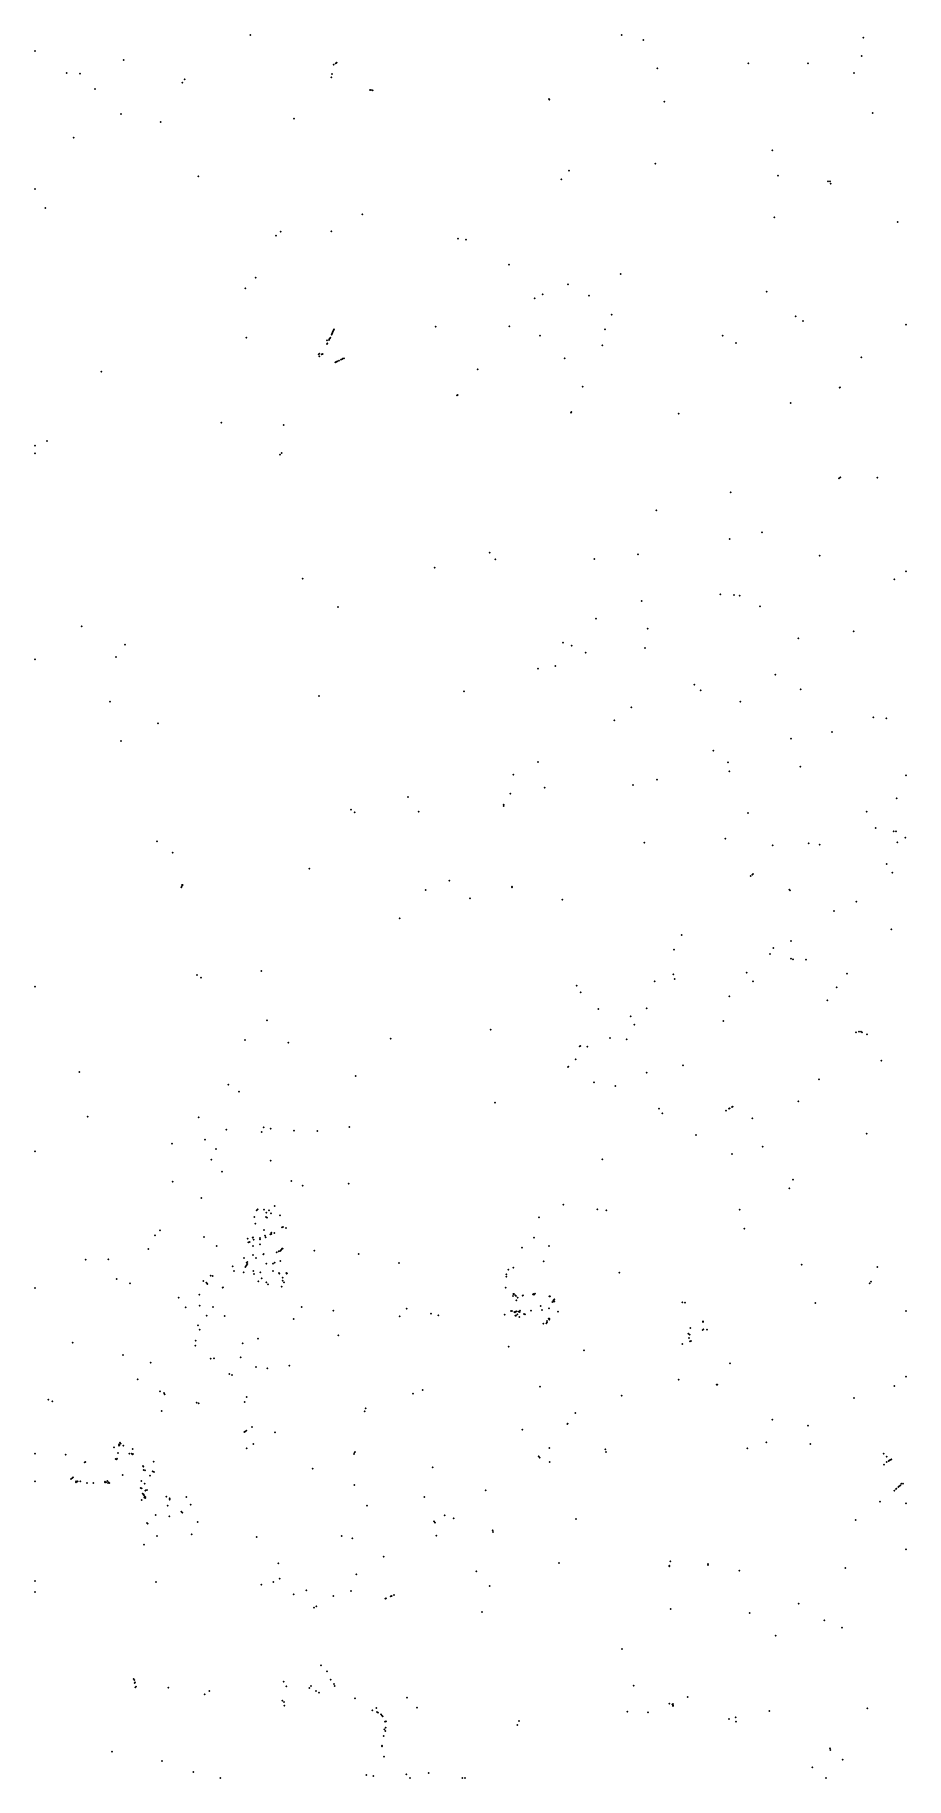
# Model space of a CAD drawing. Extents: x 450004 to 454999, y 6465006 to 6474999.
import ezdxf

# ---------------------------------------------------------------- set-up
doc = ezdxf.new("R2010")
doc.units = 0

msp = doc.modelspace()

# ---------------------------------------------------------------- linework, layer by layer
at = {"layer": 'dotknoll'}
for p in [(451239, 6474999.1), (453368, 6474999.1), (453493.2, 6474969.9), (454754.7, 6474982.6), (450004, 6474907.1), (450513.1, 6474854.1), (450186, 6474781.1), (450262.4, 6474776.4), (450862, 6474743.7), (450348.1, 6474689.6), (450848.3, 6474725.4), (451925.1, 6474682.9), (451931, 6474682.9), (451940.9, 6474681.2), (454806.9, 6474551.1), (451489.1, 6474518.1), (454551.9, 6474159.7), (454566.3, 6474146.4), (450003.8, 6474116.1), (451386.7, 6473848.4), (451412.2, 6473870.9), (454951.7, 6473925.7), (452723.1, 6473682.1), (451211.1, 6473546.4), (453362, 6473627.6), (454199, 6473527), (453310.2, 6473395), (454365.1, 6473386.1), (454999.2, 6473337.8), (451216.6, 6473263.5), (451678, 6473247.7), (452724.2, 6473327.6), (453272.1, 6473311.7), (453948.3, 6473274.8), (454023, 6473233), (451631.7, 6473168), (451635, 6473171), (453258.3, 6473218.9), (454742.1, 6473150.9), (452424, 6472933.1), (452427.9, 6472935), (454619, 6472977), (454621, 6472979), (453077.1, 6472833), (453079.6, 6472836.3), (451072.8, 6472776.4), (450004.7, 6472645), (450003.8, 6472600.1), (453994, 6472375.7), (453567.1, 6472274.1), (452644.1, 6471991.7), (453461.2, 6472021), (454504, 6472013), (451539, 6471881.9), (454932.2, 6471877), (454999, 6471923.8), (453482.4, 6471753.2), (454161.2, 6471722.8), (453518.3, 6471594.4), (454381, 6471539), (454697.7, 6471579.6), (453161.2, 6471458), (450004.3, 6471419.9), (452888.2, 6471365), (453784, 6471273.1), (453820.6, 6471242.3), (454249, 6471331), (453325.9, 6471069.8), (454811.2, 6471087), (454885, 6471081.1), (453894.4, 6470894.8), (453985.6, 6470777.6), (454999, 6470754.4), (451816.3, 6470557), (451837, 6470542.8), (452142.4, 6470630.8), (452205.2, 6470545.2), (452692, 6470578), (452692.1, 6470585.6), (453499.1, 6470368.1), (453962.1, 6470390.9), (454234.9, 6470353.1), (454994.4, 6470396.6), (452380, 6470149.7), (454122, 6470189), (452499.2, 6470048.7), (452739, 6470112), (452740.3, 6470116.8), (453029, 6470040.6), (454914.8, 6469872.3), (453667.9, 6469755.2), (454339.1, 6469804), (454218.7, 6469730.4), (454349.8, 6469699.7), (450003.7, 6469542.2), (451303.1, 6469633), (453110, 6469547.7), (453557.6, 6469574.1), (453665.1, 6469612.9), (453133, 6469510.1), (454546.8, 6469465.2), (451335, 6469348.9), (451208.3, 6469236.6), (452042.9, 6469244.9), (452616.2, 6469297), (453301, 6469249), (453397.3, 6469240.9), (453440, 6469325.8), (453128.2, 6469200.8), (453131.1, 6469202.8), (453104, 6469127.1), (453511.1, 6469050.1), (451173.2, 6468940.9), (451843.1, 6469030.4), (452642.4, 6468878.3), (453582.1, 6468843.9), (451315, 6468736.1), (451807.1, 6468739), (453601, 6468817), (450789.1, 6468643), (450979, 6468665), (451304.9, 6468709), (451489, 6468716.8), (451623.2, 6468715.2), (453795.1, 6468692.6), (450003.6, 6468598.4), (454000.4, 6468584.3), (454350, 6468437), (450794.1, 6468425.7), (451475.1, 6468428.2), (451346.3, 6468260.9), (453228.1, 6468265.7), (453280.2, 6468260.8), (454044.4, 6468265.2), (451329.1, 6468222.8), (452894.2, 6468220.9), (450973, 6468108.1), (452866.3, 6468102.9), (452951, 6468057), (450295.1, 6467978.6), (450424.2, 6467978.7), (451379.1, 6467961), (451606.8, 6468028.5), (451860.1, 6468010.1), (452090.8, 6467959.2), (452920.8, 6467968.3), (450992.2, 6467837.5), (451011.9, 6467885.1), (452707.2, 6467880.9), (450004, 6467815.2), (452953.2, 6467766.7), (452957, 6467766.9), (450949, 6467713.1), (450988.3, 6467657.3), (451025.7, 6467706), (451534, 6467705.8), (452095.1, 6467652.1), (452275.2, 6467668.7), (452949, 6467638.9), (454999, 6467682.5), (450938.9, 6467601.1), (451744.5, 6467544.7), (452936.1, 6467613.7), (450220.1, 6467501.7), (450925.1, 6467512.9), (451282.7, 6467524.4), (453153.1, 6467458), (451134.8, 6467317.3), (452900.9, 6467249.2), (453916.9, 6467261.1), (454931, 6467253), (454999.4, 6467307.4), (450080.8, 6467174.3), (450721.9, 6467223.1), (451219, 6467191.1), (452170.9, 6467210.2), (450731.1, 6467110.6), (451893.8, 6467109.1), (451900.1, 6467125), (453057, 6467035.1), (453058.9, 6467037), (454233.1, 6467060.1), (454437.1, 6467025.3), (450003.8, 6466865.3), (450565.1, 6466892.9), (451256, 6466921.7), (452892.8, 6466851.1), (452898.2, 6466842.9), (453274, 6466889.7), (453277.9, 6466876), (454088.3, 6466896.9), (451597.1, 6466780.3), (452284.7, 6466787.2), (454871.9, 6466803.1), (450004.8, 6466707.2), (450611, 6466668.8), (451834.7, 6466686.3), (450897, 6466573), (451908.8, 6466567.2), (452237, 6466618.1), (454849.1, 6466590.1), (454998.8, 6466580.7), (452292.2, 6466477), (452298, 6466470.7), (452352.8, 6466512.3), (454709.1, 6466486), (450903.4, 6466402.3), (451763, 6466393), (451824.2, 6466379.6), (452304.9, 6466396.3), (451399.1, 6466236), (452003.1, 6466275), (454998.8, 6466316.7), (450003.8, 6466136.2), (451847.7, 6466174), (452535.9, 6466190.1), (453864, 6466233), (454650.8, 6466210.4), (450003.8, 6466073.2), (450698.6, 6466129.4), (451303.1, 6466114.1), (451370.2, 6466129), (451487.1, 6466058.6), (451561.1, 6466082.1), (451714.8, 6466050.4), (451816.8, 6466078), (451618.4, 6465991.1), (452567, 6465957), (453649.1, 6465975.9), (454632.4, 6465868.4), (453370.2, 6465745), (451645.1, 6465652), (451430.9, 6465559.1), (451679.1, 6465618.1), (451699.1, 6465570), (453437, 6465536.1), (450583, 6465530), (450769.1, 6465524.8), (450978, 6465485), (451423.1, 6465450), (451446.1, 6465531.7), (451577.9, 6465522.1), (451586.9, 6465533.2), (451616.3, 6465504.6), (451633, 6465496.1), (451839.1, 6465462.1), (452137.7, 6465465.9), (453747, 6465470), (451434, 6465420.7), (451939, 6465395.1), (452194, 6465409.8), (453400.1, 6465387.1), (453642.4, 6465432.3), (453658.2, 6465428.9), (453662.1, 6465423.6), (453662.2, 6465418.5), (453662.9, 6465430), (452002.9, 6465247.9), (452008.3, 6465284.4), (452011, 6465329.2), (452769.1, 6465311), (452779.1, 6465332.9), (454562.3, 6465176.3), (454564, 6465167), (450732.2, 6465103.5), (452005, 6465128), (451067.8, 6465006.9), (451905, 6465023), (452132.8, 6465028.2), (452153.9, 6465006.9), (452455.2, 6465005.7), (452470.3, 6465005.5)]:
    msp.add_point(p, dxfattribs=at)
at = {"layer": 'udepression'}
for p in [(451727.9, 6474835), (451732, 6474837), (451735, 6474839), (451708.1, 6474774), (451716.9, 6474829.1), (454700.8, 6474781), (450724.7, 6474500.1), (450941.8, 6474187.2), (453066.9, 6474221.1), (450064.4, 6474006.3), (452430, 6473830.9), (452474.9, 6473825), (452869, 6473488.8), (451691, 6473250.1), (451693, 6473254.9), (451695.1, 6473259.8), (451705, 6473281), (451707, 6473285.9), (451709, 6473290.1), (451711, 6473295), (451713, 6473298.9), (451715, 6473303), (451717, 6473307.1), (451719, 6473311), (451747, 6473131), (451759, 6473137), (451767, 6473141), (451769.3, 6473142.8), (451777, 6473145), (453040.9, 6473145), (451726.1, 6473120.9), (451730, 6473122.9), (451734, 6473124.9), (451738.9, 6473126.9), (452543, 6473081), (453145, 6472983), (451431, 6472762.9), (451419, 6472602.9), (454172.8, 6472147.1), (452296.8, 6471945.1), (453934.1, 6471791.6), (454012.8, 6471787.1), (454045, 6471785), (451742.7, 6471719), (450521, 6471503), (454773, 6470545.1), (454941, 6470433), (450703, 6470375), (450843.1, 6470113), (450845.8, 6470115.9), (450847.3, 6470124.8), (450850.8, 6470125), (454332.9, 6470094.7), (454713.8, 6470029.3), (453713.1, 6469839), (454339.8, 6469703.3), (450933.9, 6469609.8), (450957, 6469595.1), (454120.9, 6469572.9), (453985, 6469486.8), (453950.9, 6469345), (454712.8, 6469280.9), (454730, 6469285), (454740, 6469285), (454747.2, 6469281.1), (454774.8, 6469269), (453061.1, 6469082.7), (453063.1, 6469084.9), (453331, 6468973), (453983.1, 6468842.9), (453988, 6468844.9), (454000.1, 6468853), (454004.9, 6468855), (453967.1, 6468832.8), (454117.1, 6468788.9), (450957.2, 6468330.9), (451274.9, 6468261), (451280.9, 6468267.1), (451316.7, 6468263.6), (451330.8, 6468246.8), (451262.9, 6468222), (451409.1, 6468232.1), (451421, 6468163.2), (451425.5, 6468164.2), (454071.1, 6468155.2), (450655, 6468039), (451222.9, 6468099), (451227, 6468077), (451253.9, 6468057), (451259, 6468093), (451295, 6468101), (451295, 6468095), (451295.4, 6468066.5), (451324.1, 6468114.9), (451327, 6468106.1), (451353, 6468123), (451358.9, 6468125.1), (451359, 6468133.1), (451421.1, 6468041.1), (451211, 6467935), (451215, 6467941), (451216.9, 6467943.2), (451217.2, 6467960.9), (451218.8, 6467947.1), (451221.1, 6467964.9), (451222.8, 6467953.3), (451312.9, 6468009.2), (451314.9, 6468011), (451331.6, 6467955.7), (451369, 6467955), (451401, 6468025), (451409.1, 6468026.8), (451411, 6467969.2), (451413.2, 6468028.8), (451415.1, 6468032.8), (454401.1, 6467949.1), (454834.9, 6467935), (450472.9, 6467867), (450987, 6467845), (451146, 6467913.6), (451200.8, 6467905), (451259.9, 6467895.7), (451284.9, 6467853.2), (451296.9, 6467905.1), (451304.9, 6467871.1), (451330, 6467847), (451403.2, 6467900.6), (451404.6, 6467897.3), (451425.2, 6467857), (451432.2, 6467848), (451445, 6467901), (451447.2, 6467896.9), (451449.2, 6467898.8), (452717.9, 6467920.9), (452747, 6467931.1), (454791, 6467843), (454797, 6467851), (451082.9, 6467819.1), (452702.9, 6467818), (452746, 6467769.9), (452747, 6467780.9), (452750.9, 6467780.1), (452759, 6467772.9), (452762.9, 6467769), (452764.7, 6467745.1), (452771, 6467760), (452801.1, 6467771), (452803, 6467772.9), (452859, 6467779), (452863.3, 6467780.8), (452864.9, 6467777.2), (452970, 6467734.9), (452977.1, 6467743.9), (452980.9, 6467737.2), (452982.8, 6467739), (451715.1, 6467684.9), (452134.9, 6467696.8), (452317.1, 6467659), (452734.2, 6467683.5), (452738.9, 6467683.1), (452752, 6467677), (452757, 6467675), (452759.1, 6467657), (452761, 6467679), (452762.9, 6467656), (452766.5, 6467681.4), (452770.8, 6467664), (452777, 6467679), (452782.3, 6467649.5), (452785.2, 6467685), (452814.9, 6467664.9), (452903, 6467713), (452912, 6467689.1), (452951, 6467698.9), (453003, 6467679), (454478.9, 6467730), (452919.3, 6467610), (452940, 6467619.1), (453751, 6467553.1), (453759, 6467547), (453833, 6467575.1), (453835, 6467621), (453836.7, 6467578.1), (453716.9, 6467495), (453754.1, 6467529.5), (453761, 6467509), (453765, 6467511), (450508.9, 6467431.1), (453989.3, 6467382.8), (450932, 6467157.8), (450942.1, 6467154.7), (452227.1, 6467230.9), (453367.7, 6467197.9), (451207.9, 6466990.9), (451217, 6466997), (452798.8, 6467003), (450179.9, 6466859.2), (450456.9, 6466901.2), (450475, 6466836.9), (450480.8, 6466868.9), (450486.9, 6466918.9), (450487, 6466911.2), (450488.7, 6466913.1), (450492, 6466928.2), (450510.8, 6466911), (450546, 6466866), (450563, 6466861), (450566.1, 6466864), (451833.2, 6466862.9), (451837, 6466872.9), (451839.1, 6466875), (450289.2, 6466816.8), (450293, 6466817), (450467.2, 6466835), (450471.9, 6466833.9), (450623, 6466794.9), (450624.8, 6466790.9), (450628, 6466771.7), (450634.9, 6466771), (450663.1, 6466739), (450684.1, 6466819), (450687.2, 6466760.6), (454886.9, 6466817.1), (454898.8, 6466823.1), (454902, 6466825.2), (454905, 6466826.9), (454907.1, 6466828.9), (454912.9, 6466831), (454915, 6466833), (450210.9, 6466721), (450219, 6466727), (450223, 6466729), (450239.1, 6466706.8), (450244.8, 6466705), (450249.1, 6466706.9), (450302.1, 6466696.8), (450338.8, 6466697), (450405.1, 6466705), (450405.1, 6466701), (450410.7, 6466701), (450418.9, 6466709), (450423.1, 6466697), (450426, 6466700.9), (450431, 6466697), (450637.1, 6466653.2), (450638.9, 6466654.9), (450647, 6466657), (454931, 6466654), (454941, 6466662.1), (454944, 6466664.8), (454955, 6466675), (454958, 6466678.9), (454965.1, 6466683), (454967, 6466684.8), (454972, 6466693), (454980.9, 6466692.9), (450627, 6466629.1), (450627.1, 6466633), (450632.1, 6466613.9), (450633, 6466621), (450636.9, 6466611.3), (450637, 6466617), (450756.9, 6466619.1), (450777.3, 6466602.5), (450646.2, 6466468.4), (450651.2, 6466464.5), (450697.2, 6466513.3), (450842.7, 6466533.2), (450849.2, 6466526.8), (453106.1, 6466491), (450630, 6466344.8), (450704.9, 6466393), (452629, 6466426), (452631, 6466416.6), (453009.1, 6466239.4), (453646.9, 6466249.1), (453641, 6466218.8), (453641.1, 6466222.9), (452017.9, 6466037), (452043, 6466047), (452049, 6466049), (452063, 6466055), (452611.1, 6466107), (451604.9, 6465982), (452013.1, 6466035.1), (454531, 6465911), (451960.9, 6465407), (451965.7, 6465383.8), (451972, 6465381), (451989.2, 6465371), (451994, 6465364), (451998.7, 6465359.1), (454021, 6465354.9), (454777, 6465406), (452013, 6465275), (452015, 6465295.1), (454023.2, 6465329.1), (451994.9, 6465191), (451995, 6465187), (450913, 6465041), (451944.8, 6465017.1)]:
    msp.add_point(p, dxfattribs=at)
at = {"layer": 'uglydotknoll'}
for p in [(454095, 6474835), (453613.1, 6474616.9), (450225.9, 6474409.3), (454233, 6474337), (453561, 6474261), (453021.9, 6474171.8), (454563, 6474159), (454243, 6473953), (451269, 6473607), (453061, 6473569.1), (453181.7, 6473504.1), (452302, 6473327.1), (452899.2, 6473275), (454337.1, 6472888.8), (453694.3, 6472828.3), (450073.1, 6472670), (454614.9, 6472456.2), (452611, 6472031), (453221, 6471653), (450272, 6471609), (453081, 6471497), (453502, 6471483.8), (452464, 6471235.8), (454395, 6471247), (450435, 6471177.1), (453422.9, 6471144.9), (450709, 6471053), (450497, 6470951), (454340, 6470965), (454575, 6471003), (452747, 6470759), (452889, 6470831), (453977.1, 6470829), (454392.4, 6470804.3), (452730.1, 6470649.7), (452927.1, 6470684), (453433, 6470699.1), (454093.2, 6470539), (454946, 6470623), (454825, 6470452), (454441, 6470365.1), (454502.9, 6470357), (454948.8, 6470370.1), (454887, 6470245), (451577.1, 6470218.9), (454117, 6470185), (452245, 6470097.1), (454329.1, 6470099.2), (452095, 6469935), (454585.3, 6469976), (454237.1, 6469764), (454425.1, 6469697), (453673, 6469586.8), (454085.1, 6469623.1), (454661, 6469617.2), (453233.7, 6469414), (453419, 6469372), (453511, 6469419), (453171, 6469199), (450259, 6469053), (453719, 6469091), (454857, 6469118.9), (451113.1, 6468981.9), (454381, 6468885), (450307, 6468797), (450943, 6468793), (451101.1, 6468723), (451355.2, 6468728.9), (454772.9, 6468699.2), (451014.9, 6468551.1), (451043.1, 6468612.7), (453257.1, 6468552), (451077, 6468482.9), (451803.1, 6468412.9), (454329, 6468387), (451357, 6468243.1), (453034.1, 6468292.8), (450721.9, 6468145.2), (451334.8, 6468219), (452797, 6468047), (451138, 6467939.8), (451202.9, 6467986.9), (450549, 6467843), (450970.3, 6467855.4), (450991.1, 6467843), (451023.9, 6467883.8), (452707.2, 6467892.8), (453355, 6467903), (450828, 6467759), (450947, 6467777), (451487.7, 6467637.6), (453717, 6467733), (453731, 6467731), (450948.8, 6467577), (453761.3, 6467585.7), (450924, 6467484.7), (451196, 6467497.7), (451011, 6467410.9), (451030.9, 6467413), (451270.8, 6467363.2), (451337, 6467354.7), (451463.1, 6467369.2), (451118.3, 6467322.4), (453696, 6467290), (453912.9, 6467261), (450743.2, 6467213), (451206.9, 6467161.2), (454701, 6467185), (453103, 6467099.1), (451381, 6466987), (451219, 6466896), (454197, 6466931), (454451, 6466921.1), (454871, 6466865), (454887, 6466849), (450616.8, 6466667), (450615.3, 6466600.8), (450937, 6466473), (452405, 6466495), (451407, 6466149), (453863, 6466227), (454101.7, 6465952), (454383, 6466005), (450570.5, 6465574.5), (450574, 6465567.9), (450575.1, 6465551), (450577, 6465554), (451004, 6465505), (451433, 6465442), (451723, 6465533), (453519.6, 6465382.1), (454215, 6465391), (450445, 6465157), (454462, 6465067), (454635, 6465111), (452261.1, 6465035.1)]:
    msp.add_point(p, dxfattribs=at)
at = {"layer": 'uglyudepression'}
for p in [(454437, 6474835.2), (454744.8, 6474877), (451704.3, 6474756.3), (453572.9, 6474806.8), (452951.3, 6474630.7), (450497, 6474545), (452952.9, 6474627.3), (454265, 6474191), (451881, 6473970.9), (451703, 6473873), (452915, 6473511), (454407.1, 6473358.8), (451697.1, 6473263.9), (451634, 6473157), (451649, 6473166.9), (451653, 6473170.1), (451679, 6473226), (451681, 6473230), (450385, 6473069), (451409, 6472593), (454622, 6472463), (454834.8, 6472461.1), (453987, 6472109), (453211, 6471995), (450469, 6471433), (453031, 6471515), (452987, 6471381.2), (451633, 6471209), (454048, 6471177), (453571, 6470729), (454927, 6470433.2), (450793.7, 6470311.4), (454108, 6470177), (454921.1, 6470196.9), (454600.8, 6469539.1), (451456.9, 6469220.9), (453209, 6468995), (454499.9, 6469011.2), (451355.2, 6468545), (454177.1, 6468624.8), (451538.8, 6468401.1), (451379, 6468285), (451267.1, 6468184.9), (451317.6, 6468147.6), (451443, 6468159), (450693, 6468117), (451047, 6468057), (451234.9, 6468078.9), (451252.9, 6468103.3), (451254.8, 6468105.1), (451377.1, 6468131.1), (451424.8, 6468041.1), (451255, 6468005.1), (451271.2, 6467986.8), (451390, 6468019.5), (451257.2, 6467912.7), (451340, 6467836.6), (451369.9, 6467913.1), (451425.2, 6467874.9), (451081, 6467817), (451419, 6467822.9), (452870.9, 6467783), (452983.1, 6467750.7), (450869, 6467705), (451092.2, 6467654.8), (452697, 6467662.9), (452783.2, 6467677), (452809, 6467667.1), (452849.1, 6467685.1), (452953.2, 6467639), (452940.8, 6467627), (452953.2, 6467633.9), (453835, 6467624.9), (453857.2, 6467577), (452721.1, 6467478.9), (450666.8, 6467387.1), (451182.8, 6467417), (450593.1, 6467290.9), (450103, 6467165), (450747.1, 6467204.9), (451204, 6466989), (451249, 6467017.9), (450495, 6466923), (450558.9, 6466865), (452953, 6466899), (450506.8, 6466743.1), (450678.9, 6466764.8), (452955, 6466816.9), (450238.9, 6466702.1), (450265.3, 6466706.8), (450615, 6466708.8), (450621.1, 6466637), (450632.8, 6466693.2), (452588.8, 6466655), (450765.2, 6466567), (450777.1, 6466609), (450873, 6466617.1), (450774.8, 6466506.9), (451275, 6466387), (454042.9, 6466195.1), (454251, 6465822.9), (451718, 6465545), (450579, 6465526), (453983.2, 6465344.9), (452017, 6465330.8), (454539.2, 6465006.8)]:
    msp.add_point(p, dxfattribs=at)

doc.saveas('drawing.dxf')
